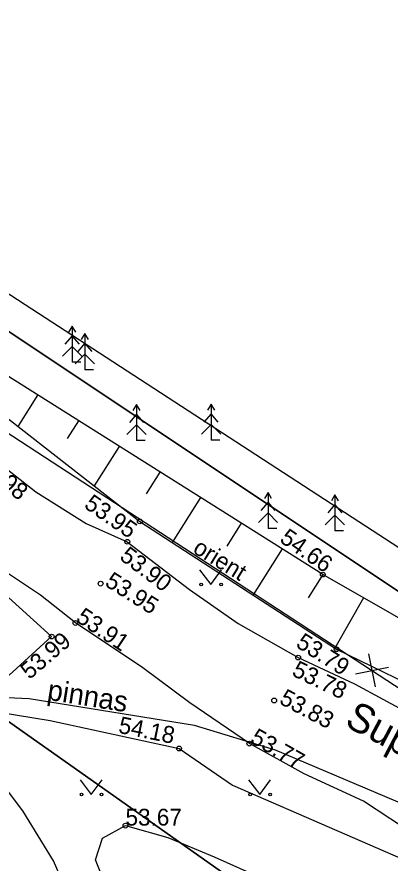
# Model space of a CAD drawing. Extents: x 641348 to 642102, y 6456398 to 6457052.
# Drawn here: x 641679.91 to 641695.41, y 6456737.65 to 6456772.8 of the extents above; entities that cross this region are included whole.
import ezdxf

# ---------------------------------------------------------------- set-up
doc = ezdxf.new("R2010")
doc.units = 0
for name, color, linetype in [('HALJASTUS', 7, 'Continuous'), ('KORGUS', 7, 'Continuous'), ('KTRASS', 7, 'Continuous'), ('MOOTPIIR', 7, 'Continuous'), ('PIIR', 7, 'Continuous'), ('PUU', 7, 'Continuous'), ('RELJEEF', 7, 'Continuous'), ('TEE', 7, 'Continuous')]:
    doc.layers.add(name, color=color, linetype=linetype)

msp = doc.modelspace()

# ---------------------------------------------------------------- linework, layer by layer
at = {"layer": 'HALJASTUS'}
for p, q in [((641687.5, 6456749.832), (641687.964, 6456749.225)), ((641687.964, 6456749.225), (641688.409, 6456749.832)), ((641682.537, 6456741.107), (641683, 6456740.5)), ((641683, 6456740.5), (641683.446, 6456741.107)), ((641689.537, 6456741.107), (641690, 6456740.5)), ((641690, 6456740.5), (641690.446, 6456741.107))]:
    msp.add_line(p, q, dxfattribs=at)
msp.add_lwpolyline([(641683.997, 6456735.738), (641683.173, 6456737.785), (641683.466, 6456738.687), (641684.422, 6456739.208), (641686.183, 6456738.709), (641688.11, 6456737.907), (641690.086, 6456737.028), (641691.981, 6456736.197), (641693.762, 6456735.458), (641695.401, 6456734.79), (641696.426, 6456734.1), (641696.437, 6456733.534), (641695.638, 6456731.903), (641694.766, 6456730.411)], dxfattribs=at)
for centre in [(641687.563, 6456749.225), (641688.392, 6456749.225), (641682.599, 6456740.5), (641683.428, 6456740.5), (641689.599, 6456740.5), (641690.428, 6456740.5)]:
    msp.add_circle(centre, 0.055, dxfattribs=at)
at = {"layer": 'KORGUS'}
for centre in [(641685.017, 6456751.844), (641684.497, 6456751), (641692.618, 6456749.636), (641683.387, 6456749.261), (641682.34, 6456747.627), (641681.353, 6456747.06), (641693.193, 6456746.534), (641691.595, 6456746.189), (641690.598, 6456744.406), (641686.649, 6456742.409), (641689.568, 6456742.614), (641684.422, 6456739.208)]:
    msp.add_circle(centre, 0.1, dxfattribs=at)
at = {"layer": 'KTRASS'}
for p, q in [((641698.605, 6456743.065), (641665.897, 6456764.392)), ((641694.516, 6456746.337), (641694.798, 6456744.966)), ((641693.971, 6456745.51), (641695.343, 6456745.792))]:
    msp.add_line(p, q, dxfattribs=at)
msp.add_lwpolyline([(641882.293, 6456676.556), (641879.793, 6456677.264), (641862.272, 6456681.047), (641847.198, 6456684.508), (641832.779, 6456688.406), (641818.38, 6456692.599), (641804.031, 6456697.918), (641789.589, 6456703.204), (641753.737, 6456718.29), (641739.389, 6456723.643), (641725.028, 6456728.774), (641710.75, 6456733.824), (641690.66, 6456742.345), (641687.29, 6456743.368), (641680.424, 6456744.475), (641672.832, 6456744.827), (641664.505, 6456743.391)], dxfattribs=at)
at = {"layer": 'MOOTPIIR'}
msp.add_lwpolyline([(641633.656, 6456869.61), (641593.324, 6456824.646), (641596.15, 6456817.474), (641671.451, 6456766.581), (641700.616, 6456747.612), (641725.094, 6456737.587), (641754.787, 6456728.17), (641767.741, 6456722.035), (641796.852, 6456709.122), (641828.195, 6456698.248), (641877.143, 6456684.18), (641878.917, 6456688.745), (641860.096, 6456702.123), (641832.096, 6456722.629), (641785.033, 6456756.496), (641716.148, 6456806.694), (641633.656, 6456869.61)], dxfattribs=at)
at = {"layer": 'PIIR'}
for points in [[(641480.374, 6456880.019), (641582.54, 6456812), (641698.58, 6456730.12), (641784.45, 6456699.97), (641780.186, 6456690.503)], [(641646.18, 6456782.39), (641672.79, 6456764.25), (641697.3, 6456747.91), (641719.52, 6456738.33), (641731.23, 6456734.8), (641749.48, 6456728.73), (641750.73, 6456728.32), (641763.39, 6456722.64), (641793.3, 6456709.51), (641823.26, 6456698.09), (641877.51, 6456683.77), (641879.49, 6456689.1), (641888.21, 6456688.44), (641898.03, 6456667.86), (641852.9, 6456679.59), (641819.95, 6456687.41), (641784.45, 6456699.97), (641698.58, 6456730.12), (641582.54, 6456812)]]:
    msp.add_lwpolyline(points, dxfattribs=at)
msp.add_lwpolyline([(641697.3, 6456747.91), (641672.79, 6456764.25), (641703.78, 6456818.14), (641747.86, 6456785.57), (641731.61, 6456766.16), (641719.52, 6456738.33)], close=True, dxfattribs=at)
at = {"layer": 'PUU'}
for p, q in [((641682.205, 6456759.961), (641682.055, 6456759.711)), ((641682.355, 6456759.711), (641682.205, 6456759.961)), ((641682.205, 6456759.961), (641682.205, 6456758.461)), ((641682.735, 6456759.648), (641682.585, 6456759.398)), ((641682.885, 6456759.398), (641682.735, 6456759.648)), ((641682.735, 6456759.648), (641682.735, 6456758.148)), ((641682.205, 6456759.561), (641681.905, 6456759.211)), ((641682.505, 6456759.211), (641682.205, 6456759.561)), ((641682.205, 6456759.111), (641681.805, 6456758.711)), ((641682.605, 6456758.711), (641682.205, 6456759.111)), ((641682.735, 6456759.248), (641682.435, 6456758.898)), ((641683.035, 6456758.898), (641682.735, 6456759.248)), ((641682.735, 6456758.798), (641682.335, 6456758.398)), ((641683.135, 6456758.398), (641682.735, 6456758.798)), ((641682.565, 6456758.461), (641682.205, 6456758.461)), ((641683.095, 6456758.148), (641682.735, 6456758.148)), ((641684.883, 6456756.707), (641684.733, 6456756.457)), ((641685.033, 6456756.457), (641684.883, 6456756.707)), ((641684.883, 6456756.707), (641684.883, 6456755.207)), ((641687.977, 6456756.72), (641687.827, 6456756.47)), ((641688.127, 6456756.47), (641687.977, 6456756.72)), ((641687.977, 6456756.72), (641687.977, 6456755.22)), ((641684.883, 6456756.307), (641684.583, 6456755.957)), ((641685.183, 6456755.957), (641684.883, 6456756.307)), ((641687.977, 6456756.32), (641687.677, 6456755.97)), ((641688.277, 6456755.97), (641687.977, 6456756.32)), ((641684.883, 6456755.857), (641684.483, 6456755.457)), ((641685.283, 6456755.457), (641684.883, 6456755.857)), ((641687.977, 6456755.87), (641687.577, 6456755.47)), ((641688.377, 6456755.47), (641687.977, 6456755.87)), ((641685.243, 6456755.207), (641684.883, 6456755.207)), ((641688.337, 6456755.22), (641687.977, 6456755.22)), ((641690.343, 6456753.05), (641690.193, 6456752.8)), ((641690.493, 6456752.8), (641690.343, 6456753.05)), ((641690.343, 6456753.05), (641690.343, 6456751.55)), ((641693.124, 6456752.951), (641692.974, 6456752.701)), ((641693.274, 6456752.701), (641693.124, 6456752.951)), ((641693.124, 6456752.951), (641693.124, 6456751.451)), ((641690.343, 6456752.65), (641690.043, 6456752.3)), ((641690.643, 6456752.3), (641690.343, 6456752.65)), ((641693.124, 6456752.551), (641692.824, 6456752.201)), ((641693.424, 6456752.201), (641693.124, 6456752.551)), ((641690.343, 6456752.2), (641689.943, 6456751.8)), ((641690.743, 6456751.8), (641690.343, 6456752.2)), ((641693.124, 6456752.101), (641692.724, 6456751.701)), ((641693.524, 6456751.701), (641693.124, 6456752.101)), ((641690.703, 6456751.55), (641690.343, 6456751.55)), ((641693.484, 6456751.451), (641693.124, 6456751.451))]:
    msp.add_line(p, q, dxfattribs=at)
at = {"layer": 'RELJEEF'}
for p, q in [((641680.769, 6456757.093), (641679.948, 6456755.789)), ((641682.462, 6456756.028), (641681.998, 6456755.291)), ((641684.154, 6456754.962), (641683.121, 6456753.32)), ((641685.847, 6456753.897), (641685.277, 6456752.991)), ((641687.54, 6456752.832), (641686.366, 6456750.968)), ((641689.232, 6456751.767), (641688.638, 6456750.822)), ((641690.925, 6456750.701), (641689.721, 6456748.789)), ((641692.618, 6456749.636), (641692.008, 6456748.667)), ((641694.316, 6456748.665), (641693.123, 6456746.579))]:
    msp.add_line(p, q, dxfattribs=at)
for points in [[(641678.22, 6456763.472), (641676.245, 6456760.462), (641676.594, 6456758.399), (641685.017, 6456751.844), (641693.193, 6456746.534), (641701.974, 6456742.268), (641714.228, 6456737.928), (641726.102, 6456734.51), (641726.868, 6456735.751)], [(641711.16, 6456741.726), (641701.26, 6456744.693), (641692.618, 6456749.636), (641679.064, 6456758.166), (641677.212, 6456759.457), (641677.103, 6456759.997), (641678.759, 6456763.031)]]:
    msp.add_lwpolyline(points, dxfattribs=at)
at = {"layer": 'TEE'}
for points in [[(641663.047, 6456765.183), (641667.489, 6456762.314), (641669.861, 6456760.847), (641672.005, 6456759.554), (641674.52, 6456757.779), (641676.465, 6456756.062), (641678.604, 6456754.704), (641680.701, 6456753.069), (641682.785, 6456751.757), (641684.497, 6456751), (641687.075, 6456749.011), (641689.108, 6456747.6), (641691.595, 6456746.189), (641693.943, 6456745.1), (641696.29, 6456743.826), (641698.356, 6456742.552), (641701.387, 6456741.057), (641704.185, 6456739.715), (641707.207, 6456738.545), (641710.218, 6456737.103), (641713.729, 6456735.844), (641717.11, 6456734.662), (641720.282, 6456733.585), (641723.455, 6456732.509)], [(641722.028, 6456728.572), (641719.042, 6456729.751), (641712.371, 6456732.191), (641708.789, 6456733.539), (641705.669, 6456734.816), (641702.571, 6456735.992), (641699.469, 6456737.197), (641696.537, 6456738.755), (641694.311, 6456740.22), (641691.849, 6456741.356), (641689.568, 6456742.614), (641687.092, 6456744.304), (641685.14, 6456745.758), (641682.34, 6456747.627), (641680.89, 6456748.786), (641678.876, 6456750.115), (641676.519, 6456751.657), (641674.475, 6456753.013), (641672.152, 6456754.613), (641669.862, 6456756.215), (641666.54, 6456758.452), (641665.397, 6456759.286), (641661.118, 6456762.072)], [(641678.681, 6456750.161), (641679.253, 6456748.956), (641681.353, 6456747.06), (641679.593, 6456745.46), (641678.464, 6456745.338), (641673.979, 6456746.308), (641668.384, 6456750.052)], [(641664.513, 6456743.518), (641671.273, 6456745.215), (641681.286, 6456743.571), (641686.649, 6456742.409), (641688.866, 6456740.885), (641697.538, 6456737.119), (641710.837, 6456731.966), (641725.829, 6456726.401), (641732.852, 6456724.263)], [(641682.438, 6456735.423), (641681.434, 6456737.739), (641680.154, 6456739.827), (641678.872, 6456741.517), (641677.114, 6456743.262), (641675.354, 6456744.545)]]:
    msp.add_lwpolyline(points, dxfattribs=at)

# ---------------------------------------------------------------- texts
at = {"layer": 'KORGUS'}
for s, rotation, p in [('53.98', 321.9115, (641678.17, 6456754.127)), ('53.95', 325.169, (641682.659, 6456752.444)), ('54.66', 325.169, (641690.786, 6456751.021)), ('53.90', 322.8482, (641684.136, 6456750.298)), ('53.95', 327.925, (641683.52, 6456749.197)), ('53.91', 326.1908, (641682.318, 6456747.723)), ('53.99', 40.5558, (641680.433, 6456745.251)), ('53.79', 327.8009, (641691.456, 6456746.659)), ('53.78', 334.2158, (641691.293, 6456745.46)), ('53.83', 332.1503, (641690.767, 6456744.3)), ('54.18', 348.5589, (641684.093, 6456743.067)), ('53.77', 330.4866, (641689.558, 6456742.677))]:
    msp.add_text(s, height=0.7, rotation=rotation, dxfattribs=at).set_placement(p)
msp.add_text('53.67', height=0.7, dxfattribs=at).set_placement((641684.422, 6456739.208))
at = {"layer": 'KTRASS'}
msp.add_text('orient', height=0.7, rotation=328.5042, dxfattribs=at).set_placement((641687.174, 6456750.578))
at = {"layer": 'TEE'}
for s, height, rotation, p in [('pinnas', 0.85, 350.9919, (641681.136, 6456744.444)), ('Supelranna tn', 1.2, 332.0195, (641693.476, 6456743.375))]:
    msp.add_text(s, height=height, rotation=rotation, dxfattribs=at).set_placement(p)

doc.saveas('drawing.dxf')
